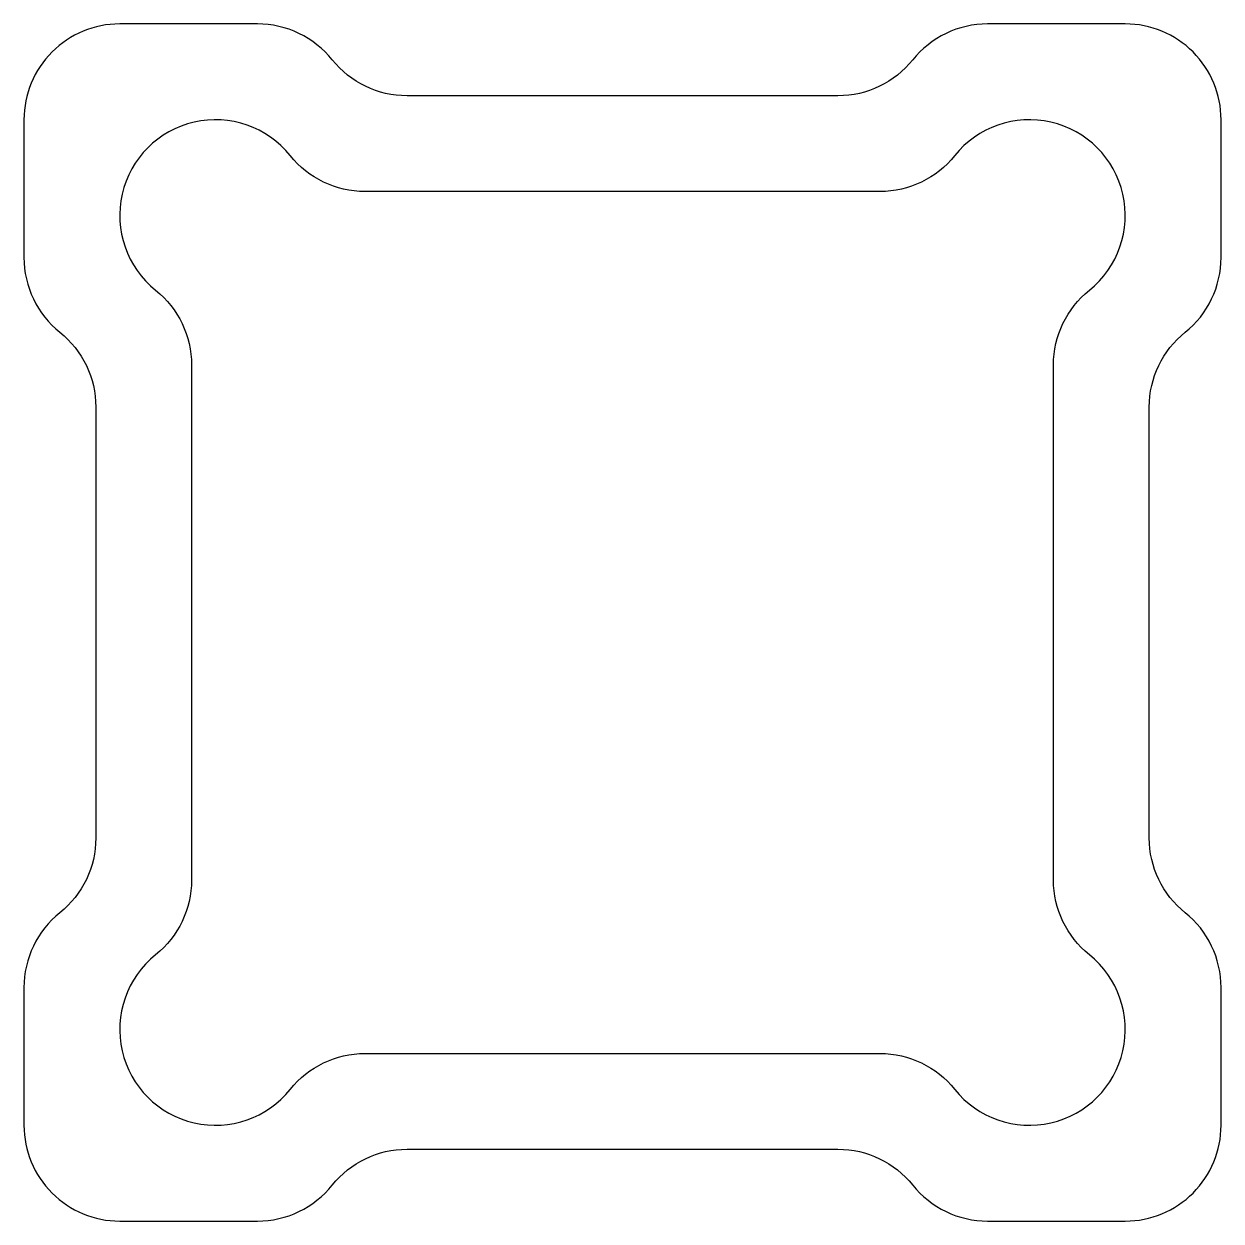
# Model space of a CAD drawing. Extents: x 942 to 967, y -10.8 to 14.2.
import ezdxf

# ---------------------------------------------------------------- set-up
doc = ezdxf.new("R2010")
doc.units = 0
doc.header["$LTSCALE"] = 15
doc.layers.get('0').update_dxf_attribs({"linetype": 'CONTINUOUS'})

msp = doc.modelspace()

# ---------------------------------------------------------------- linework, layer by layer
at = {"ltscale": 0.05}
for points in [[(959.047, -9.34, -0.227735), (960.608, -10.09, 0.227735), (962.169, -10.84), (965.047, -10.84, 0.414214), (967.047, -8.84), (967.047, -5.963, 0.227735), (966.297, -4.401, -0.227735), (965.547, -2.84), (965.547, 6.16, -0.227735), (966.297, 7.721, 0.227735), (967.047, 9.282), (967.047, 12.16, 0.414214), (965.047, 14.16), (962.169, 14.16, 0.227735), (960.608, 13.41, -0.227735), (959.047, 12.66), (950.047, 12.66, -0.227735), (948.485, 13.41, 0.227735), (946.924, 14.16), (944.047, 14.16, 0.414214), (942.047, 12.16), (942.047, 9.282, 0.227735), (942.797, 7.721, -0.227735), (943.547, 6.16), (943.547, -2.84, -0.227735), (942.797, -4.401, 0.227735), (942.047, -5.963), (942.047, -8.84, 0.414214), (944.047, -10.84), (946.924, -10.84, 0.227735), (948.485, -10.09, -0.227735), (950.047, -9.34)], [(949.169, -7.34), (959.924, -7.34, -0.227735), (961.485, -8.09, 1.116826), (964.297, -5.279, -0.227735), (963.547, -3.718), (963.547, 7.037, -0.227735), (964.297, 8.599, 1.116826), (961.485, 11.41, -0.227735), (959.924, 10.66), (949.169, 10.66, -0.227735), (947.608, 11.41, 1.116826), (944.797, 8.599, -0.227735), (945.547, 7.037), (945.547, -3.718, -0.227735), (944.797, -5.279, 1.116826), (947.608, -8.09, -0.227735)]]:
    msp.add_lwpolyline(points, format="xyb", close=True, dxfattribs=at)

doc.saveas('drawing.dxf')
